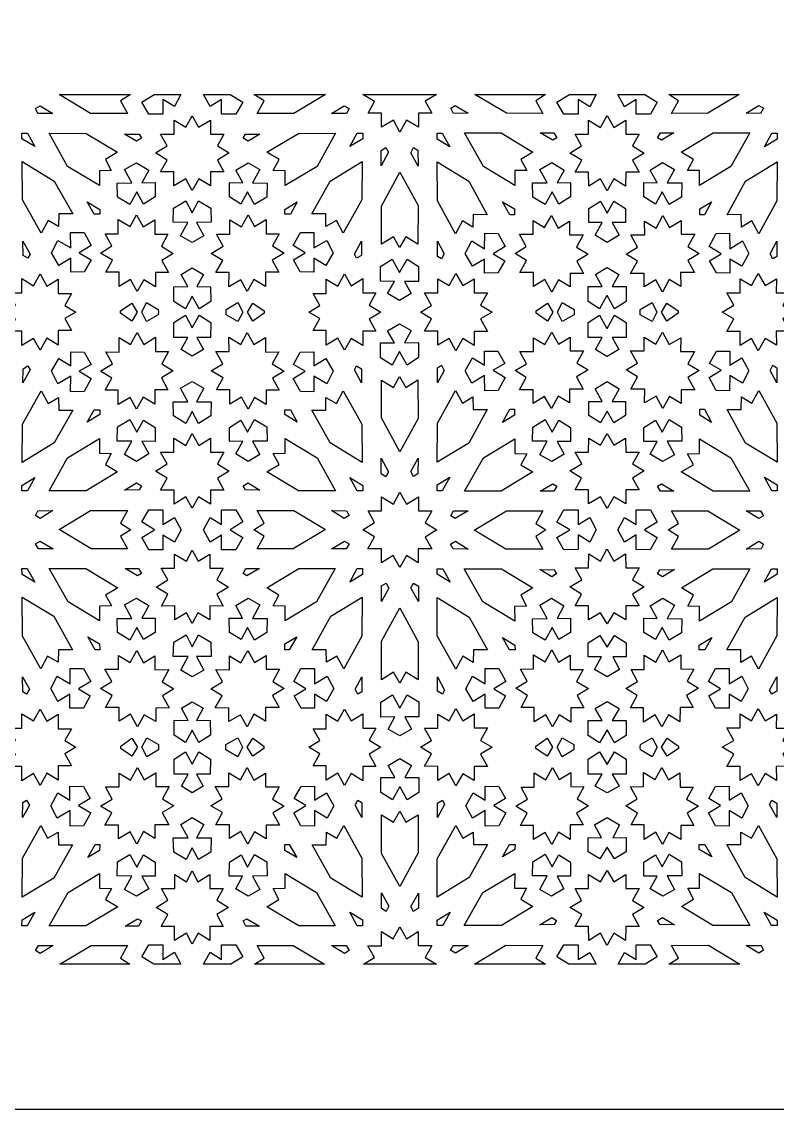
# Model space of a CAD drawing. Extents: x -340 to 340, y -245 to 245.
# Drawn here: x -166.6 to -62.4, y -245.1 to -95.1 of the extents above; entities that cross this region are included whole.
import ezdxf

# ---------------------------------------------------------------- set-up
doc = ezdxf.new("R2010")
doc.units = 0
doc.layers.add('LAYER_1', color=18, linetype='CONTINUOUS')

msp = doc.modelspace()

# ---------------------------------------------------------------- linework, layer by layer
at = {"layer": 'LAYER_1'}
msp.add_lwpolyline([(339.89, 144.89, 0.454904), (239.89, 244.89), (-340.11, 244.89), (-340.11, -245.11), (339.89, -245.11)], format="xyb", close=True, dxfattribs=at)
for points in [[(-152.96, -106.05), (-151.99, -107.8), (-157.07, -107.81), (-161.43, -105.18), (-151.57, -105.18)], [(-144.62, -105.18), (-145.51, -106.85), (-147.1, -105.87), (-147.1, -107.89), (-149.06, -107.9), (-150.03, -106.24), (-148.31, -105.18)], [(-136.09, -106.24), (-137.06, -107.9), (-139.02, -107.89), (-139.02, -105.87), (-140.61, -106.85), (-141.5, -105.18), (-137.81, -105.18)], [(-124.69, -105.18), (-129.05, -107.81), (-134.13, -107.8), (-133.16, -106.05), (-134.55, -105.18)], [(-109.39, -105.18), (-110.93, -106.12), (-110.03, -107.75), (-111.88, -107.75), (-111.87, -109.69), (-113.52, -108.7), (-114.42, -110.35), (-115.33, -108.7), (-116.97, -109.7), (-116.97, -107.77), (-118.82, -107.77), (-117.92, -106.14), (-119.52, -105.18)], [(-95.71, -106.03), (-94.74, -107.78), (-99.72, -107.77), (-104.08, -105.18), (-94.35, -105.18)], [(-88.26, -106.86), (-89.85, -105.88), (-89.85, -107.9), (-91.81, -107.9), (-92.78, -106.23), (-91.05, -105.18), (-87.35, -105.16)], [(-80.66, -105.18), (-78.94, -106.23), (-79.9, -107.9), (-81.87, -107.9), (-81.87, -105.88), (-83.45, -106.86), (-84.37, -105.16)], [(-67.63, -105.18), (-71.99, -107.77), (-76.98, -107.78), (-76.01, -106.03), (-77.36, -105.18)], [(-162.27, -107.79), (-164.33, -107.79), (-164.69, -107.13), (-164.01, -106.73)], [(-121.42, -107.13), (-121.79, -107.79), (-123.85, -107.79), (-122.11, -106.73)], [(-105.01, -107.77), (-107.02, -107.78), (-107.42, -107.07), (-106.8, -106.7)], [(-64.29, -107.07), (-64.69, -107.78), (-66.71, -107.77), (-64.92, -106.7)], [(-142.19, -109.7), (-140.55, -108.7), (-140.54, -110.63), (-138.7, -110.63), (-139.59, -112.26), (-137.97, -113.24), (-139.59, -114.23), (-138.69, -115.86), (-140.53, -115.86), (-140.53, -117.79), (-142.17, -116.8), (-143.06, -118.42), (-143.95, -116.8), (-145.59, -117.79), (-145.59, -115.86), (-147.43, -115.86), (-146.53, -114.23), (-148.14, -113.24), (-146.53, -112.26), (-147.42, -110.63), (-145.57, -110.63), (-145.57, -108.7), (-143.93, -109.7), (-143.06, -108.12)], [(-84.93, -109.71), (-83.29, -108.71), (-83.29, -110.65), (-81.45, -110.65), (-82.35, -112.28), (-80.74, -113.27), (-82.35, -114.25), (-81.46, -115.88), (-83.3, -115.87), (-83.31, -117.81), (-84.95, -116.81), (-85.86, -118.44), (-86.77, -116.81), (-88.4, -117.81), (-88.41, -115.87), (-90.25, -115.88), (-89.36, -114.25), (-90.98, -113.27), (-89.37, -112.28), (-90.27, -110.65), (-88.42, -110.65), (-88.43, -108.71), (-86.78, -109.71), (-85.86, -108.07)], [(-165.78, -110.53), (-164.77, -112.36), (-166.55, -111.28), (-166.56, -110.52)], [(-157.68, -110.55), (-153.36, -113.14), (-155.03, -114.16), (-154.22, -115.67), (-155.87, -115.71), (-155.85, -117.73), (-160.27, -115.09), (-162.8, -110.52)], [(-150.39, -110.66), (-150.08, -111.22), (-150.76, -111.62), (-152.38, -110.64)], [(-135.36, -111.62), (-136.04, -111.22), (-135.72, -110.66), (-133.74, -110.64)], [(-125.85, -115.09), (-130.27, -117.73), (-130.25, -115.71), (-131.9, -115.67), (-131.09, -114.16), (-132.76, -113.14), (-128.43, -110.55), (-123.31, -110.52)], [(-119.56, -111.28), (-121.35, -112.36), (-120.34, -110.53), (-119.56, -110.52)], [(-108.58, -110.52), (-107.55, -112.4), (-109.3, -111.34), (-109.31, -110.52)], [(-96.08, -113.13), (-97.76, -114.13), (-96.95, -115.65), (-98.6, -115.68), (-98.59, -117.71), (-102.91, -115.1), (-105.52, -110.48), (-100.49, -110.47)], [(-92.81, -111.16), (-93.35, -111.48), (-95.08, -110.46), (-93.21, -110.46)], [(-76.64, -110.46), (-78.37, -111.48), (-78.91, -111.16), (-78.51, -110.46)], [(-66.19, -110.48), (-68.8, -115.1), (-73.12, -117.71), (-73.11, -115.68), (-74.77, -115.65), (-73.96, -114.13), (-75.63, -113.13), (-71.23, -110.47)], [(-62.42, -111.34), (-64.17, -112.4), (-63.13, -110.52), (-62.41, -110.52)], [(-115.99, -113.14), (-117.03, -115.01), (-117.02, -112.89), (-116.35, -112.48)], [(-111.94, -112.87), (-111.93, -115.04), (-112.94, -113.21), (-112.56, -112.49)], [(-162.08, -117.12), (-159.54, -121.63), (-161.47, -121.64), (-161.48, -123.37), (-162.94, -122.55), (-163.88, -124.31), (-166.46, -119.72), (-166.51, -114.44)], [(-149.06, -115.6), (-150.02, -117.36), (-148.18, -117.33), (-148.19, -119.28), (-149.78, -120.28), (-150.7, -118.61), (-151.65, -120.36), (-153.36, -119.34), (-153.41, -117.4), (-151.38, -117.37), (-152.39, -115.52), (-150.77, -114.58)], [(-133.73, -115.52), (-134.74, -117.37), (-132.71, -117.4), (-132.76, -119.34), (-134.47, -120.36), (-135.42, -118.61), (-136.34, -120.28), (-137.93, -119.28), (-137.94, -117.33), (-136.1, -117.36), (-137.05, -115.6), (-135.35, -114.58)], [(-119.66, -119.72), (-122.24, -124.31), (-123.18, -122.55), (-124.64, -123.37), (-124.65, -121.64), (-126.58, -121.63), (-124.04, -117.12), (-119.61, -114.44)], [(-104.94, -117.12), (-102.42, -121.75), (-104.35, -121.73), (-104.38, -123.47), (-105.82, -122.62), (-106.78, -124.37), (-109.26, -119.84), (-109.3, -114.46)], [(-91.8, -115.6), (-92.76, -117.35), (-90.92, -117.33), (-90.93, -119.28), (-92.53, -120.28), (-93.44, -118.6), (-94.4, -120.35), (-96.1, -119.33), (-96.15, -117.38), (-94.12, -117.36), (-95.13, -115.51), (-93.5, -114.57)], [(-76.59, -115.51), (-77.6, -117.36), (-75.56, -117.38), (-75.61, -119.33), (-77.32, -120.35), (-78.27, -118.6), (-79.19, -120.28), (-80.78, -119.28), (-80.8, -117.33), (-78.96, -117.35), (-79.92, -115.6), (-78.22, -114.57)], [(-62.45, -119.84), (-64.93, -124.37), (-65.89, -122.62), (-67.34, -123.47), (-67.37, -121.73), (-69.3, -121.75), (-66.77, -117.12), (-62.42, -114.46)], [(-111.93, -120.5), (-111.95, -125.83), (-113.62, -124.8), (-114.47, -126.29), (-115.32, -124.79), (-116.99, -125.81), (-116.97, -120.58), (-114.43, -115.91)], [(-140.48, -120.86), (-140.43, -122.8), (-142.46, -122.82), (-141.46, -124.68), (-143.06, -125.6), (-144.66, -124.68), (-143.65, -122.82), (-145.69, -122.8), (-145.64, -120.86), (-143.94, -119.83), (-143.06, -121.48), (-142.18, -119.83)], [(-83.34, -120.9), (-83.32, -122.85), (-85.16, -122.83), (-84.2, -124.58), (-85.86, -125.61), (-87.51, -124.58), (-86.56, -122.83), (-88.39, -122.85), (-88.38, -120.9), (-86.78, -119.91), (-85.86, -121.53), (-84.93, -119.91)], [(-155.82, -121.04), (-155.82, -121.69), (-156.6, -121.69), (-157.54, -119.99)], [(-129.52, -121.69), (-130.3, -121.69), (-130.29, -121.04), (-128.58, -119.99)], [(-98.65, -120.96), (-98.64, -121.78), (-99.26, -121.77), (-100.27, -119.97)], [(-72.45, -121.77), (-73.07, -121.78), (-73.07, -120.96), (-71.45, -119.97)], [(-149.82, -123.44), (-148.23, -122.47), (-148.22, -124.46), (-146.41, -124.45), (-147.31, -126.1), (-145.67, -127.09), (-147.26, -128.06), (-146.33, -129.73), (-148.13, -129.74), (-148.12, -131.7), (-149.74, -130.73), (-150.64, -132.36), (-151.56, -130.69), (-153.16, -131.66), (-153.16, -129.67), (-154.97, -129.68), (-154.07, -128.03), (-155.72, -127.04), (-154.13, -126.07), (-155.06, -124.4), (-153.26, -124.39), (-153.26, -122.43), (-151.64, -123.4), (-150.75, -121.77)], [(-134.48, -123.4), (-132.85, -122.43), (-132.86, -124.39), (-131.06, -124.4), (-131.99, -126.07), (-130.4, -127.04), (-132.05, -128.03), (-131.14, -129.68), (-132.96, -129.67), (-132.96, -131.66), (-134.56, -130.69), (-135.48, -132.36), (-136.38, -130.73), (-138, -131.7), (-137.99, -129.74), (-139.79, -129.73), (-138.86, -128.06), (-140.45, -127.09), (-138.8, -126.1), (-139.71, -124.45), (-137.89, -124.46), (-137.89, -122.47), (-136.29, -123.44), (-135.37, -121.77)], [(-92.6, -123.6), (-91.03, -122.65), (-91.04, -124.55), (-89.14, -124.55), (-90.06, -126.23), (-88.47, -127.2), (-90.02, -128.14), (-89.1, -129.84), (-90.96, -129.84), (-90.97, -131.72), (-92.56, -130.75), (-93.49, -132.42), (-94.43, -130.69), (-96, -131.64), (-96, -129.74), (-97.89, -129.74), (-96.97, -128.06), (-98.56, -127.1), (-97.01, -126.15), (-97.94, -124.45), (-96.07, -124.46), (-96.06, -122.57), (-94.47, -123.54), (-93.54, -121.87)], [(-77.25, -123.54), (-75.65, -122.57), (-75.65, -124.46), (-73.78, -124.45), (-74.71, -126.15), (-73.15, -127.1), (-74.75, -128.06), (-73.82, -129.74), (-75.72, -129.74), (-75.71, -131.64), (-77.29, -130.69), (-78.23, -132.42), (-79.15, -130.75), (-80.75, -131.72), (-80.75, -129.84), (-82.62, -129.84), (-81.69, -128.14), (-83.25, -127.2), (-81.65, -126.23), (-82.58, -124.55), (-80.68, -124.55), (-80.69, -122.65), (-79.11, -123.6), (-78.17, -121.87)], [(-157.97, -124.22), (-156.98, -126), (-158.63, -127.02), (-157.02, -127.96), (-157.95, -129.65), (-159.81, -129.69), (-159.82, -127.76), (-161.47, -128.78), (-162.47, -127.01), (-161.6, -125.29), (-159.82, -126.33), (-159.83, -124.19)], [(-126.3, -126.33), (-124.52, -125.29), (-123.65, -127.01), (-124.65, -128.78), (-126.3, -127.76), (-126.31, -129.69), (-128.16, -129.65), (-129.09, -127.96), (-127.49, -127.02), (-129.14, -126), (-128.15, -124.22), (-126.29, -124.19)], [(-100.88, -124.36), (-99.9, -126.15), (-101.57, -127.15), (-99.98, -128.11), (-100.93, -129.79), (-102.78, -129.8), (-102.77, -127.87), (-104.43, -128.87), (-105.41, -127.09), (-104.52, -125.38), (-102.75, -126.44), (-102.73, -124.31)], [(-68.96, -126.44), (-67.2, -125.38), (-66.3, -127.09), (-67.28, -128.87), (-68.95, -127.87), (-68.93, -129.8), (-70.79, -129.79), (-71.74, -128.11), (-70.14, -127.15), (-71.81, -126.15), (-70.84, -124.36), (-68.98, -124.31)], [(-165.41, -127.2), (-165.72, -127.77), (-166.39, -127.36), (-166.41, -125.4)], [(-119.73, -127.36), (-120.4, -127.77), (-120.7, -127.2), (-119.71, -125.4)], [(-108.32, -127.13), (-108.7, -127.84), (-109.24, -127.51), (-109.25, -125.42)], [(-62.48, -127.51), (-63.01, -127.84), (-63.4, -127.13), (-62.47, -125.42)], [(-114.49, -129.72), (-113.45, -127.88), (-111.87, -128.9), (-111.88, -130.96), (-113.8, -130.95), (-112.88, -132.62), (-114.5, -133.57), (-116.12, -132.61), (-115.18, -130.95), (-117.1, -130.94), (-117.1, -128.88), (-115.51, -127.87)], [(-163.13, -131.6), (-161.53, -130.63), (-161.53, -132.62), (-159.72, -132.62), (-160.63, -134.27), (-159.12, -135.18), (-160.63, -136.09), (-159.72, -137.74), (-161.53, -137.74), (-161.53, -139.73), (-163.13, -138.76), (-164.04, -140.44), (-164.94, -138.81), (-166.56, -139.79), (-166.56, -137.83), (-168.36, -137.83), (-167.44, -136.15), (-169.03, -135.18), (-167.44, -134.21), (-168.36, -132.53), (-166.56, -132.53), (-166.56, -130.57), (-164.94, -131.55), (-164.04, -129.92)], [(-141.52, -130.01), (-142.45, -131.67), (-140.53, -131.68), (-140.52, -133.74), (-142.11, -134.75), (-143.06, -133), (-144.01, -134.75), (-145.59, -133.74), (-145.59, -131.68), (-143.67, -131.67), (-144.6, -130.01), (-143.06, -129.08)], [(-121.17, -131.55), (-119.56, -130.57), (-119.55, -132.53), (-117.76, -132.53), (-118.68, -134.21), (-117.08, -135.18), (-118.68, -136.15), (-117.76, -137.83), (-119.55, -137.83), (-119.56, -139.79), (-121.17, -138.81), (-122.07, -140.44), (-122.99, -138.76), (-124.59, -139.73), (-124.59, -137.74), (-126.4, -137.74), (-125.49, -136.09), (-127, -135.18), (-125.49, -134.27), (-126.4, -132.62), (-124.59, -132.62), (-124.59, -130.63), (-122.99, -131.6), (-122.07, -129.92)], [(-105.77, -131.53), (-104.21, -130.58), (-104.21, -132.51), (-102.36, -132.51), (-103.31, -134.23), (-101.73, -135.18), (-103.31, -136.12), (-102.36, -137.85), (-104.21, -137.84), (-104.21, -139.78), (-105.77, -138.83), (-106.71, -140.52), (-107.64, -138.82), (-109.2, -139.76), (-109.19, -137.82), (-111.03, -137.82), (-110.07, -136.1), (-111.58, -135.18), (-110.07, -134.26), (-111.03, -132.54), (-109.19, -132.53), (-109.2, -130.6), (-107.64, -131.53), (-106.71, -129.84)], [(-84.23, -130), (-85.16, -131.67), (-83.24, -131.67), (-83.23, -133.73), (-84.82, -134.75), (-85.83, -132.9), (-85.86, -132.95), (-85.89, -132.9), (-86.9, -134.75), (-88.48, -133.73), (-88.48, -131.67), (-86.55, -131.67), (-87.48, -130), (-85.88, -129.05), (-85.86, -129.06), (-85.83, -129.05)], [(-64.08, -131.53), (-62.52, -130.6), (-62.53, -132.53), (-60.69, -132.54), (-61.64, -134.26), (-60.14, -135.18), (-61.64, -136.1), (-60.69, -137.82), (-62.53, -137.82), (-62.52, -139.76), (-64.08, -138.82), (-65.01, -140.52), (-65.95, -138.83), (-67.5, -139.78), (-67.51, -137.84), (-69.35, -137.85), (-68.41, -136.12), (-69.98, -135.18), (-68.41, -134.23), (-69.35, -132.51), (-67.51, -132.51), (-67.5, -130.58), (-65.95, -131.53), (-65.01, -129.84)], [(-150.66, -135.18), (-151.41, -136.42), (-152.96, -135.34), (-152.96, -135.18), (-152.96, -135.02), (-151.41, -133.94)], [(-147.74, -134.81), (-147.73, -135.18), (-147.74, -135.55), (-149.36, -136.5), (-150.03, -135.18), (-149.36, -133.86)], [(-136.09, -135.18), (-136.76, -136.5), (-138.38, -135.55), (-138.39, -135.18), (-138.38, -134.81), (-136.76, -133.86)], [(-133.16, -135.02), (-133.16, -135.18), (-133.16, -135.34), (-134.7, -136.42), (-135.45, -135.18), (-134.7, -133.94)], [(-93.35, -135.18), (-94.1, -136.42), (-95.65, -135.34), (-95.64, -135.18), (-95.65, -135.02), (-94.1, -133.94)], [(-90.42, -134.81), (-90.41, -135.18), (-90.42, -135.55), (-92.04, -136.5), (-92.71, -135.18), (-92.04, -133.86)], [(-79, -135.18), (-79.67, -136.5), (-81.29, -135.55), (-81.31, -135.18), (-81.29, -134.81), (-79.67, -133.86)], [(-76.07, -135.02), (-76.08, -135.18), (-76.07, -135.34), (-77.62, -136.42), (-78.37, -135.18), (-77.62, -133.94)], [(-140.52, -136.62), (-140.53, -138.68), (-142.45, -138.69), (-141.52, -140.35), (-143.06, -141.28), (-144.6, -140.35), (-143.67, -138.69), (-145.59, -138.68), (-145.59, -136.62), (-144.01, -135.61), (-143.06, -137.36), (-142.11, -135.61)], [(-83.23, -136.63), (-83.24, -138.69), (-85.16, -138.69), (-84.23, -140.35), (-85.83, -141.31), (-85.86, -141.3), (-85.88, -141.31), (-87.48, -140.35), (-86.55, -138.69), (-88.48, -138.69), (-88.48, -136.63), (-86.9, -135.61), (-85.89, -137.45), (-85.86, -137.41), (-85.83, -137.45), (-84.82, -135.61)], [(-112.88, -137.74), (-113.8, -139.41), (-111.88, -139.4), (-111.87, -141.46), (-113.45, -142.48), (-114.49, -140.64), (-115.51, -142.49), (-117.1, -141.48), (-117.1, -139.42), (-115.18, -139.41), (-116.12, -137.75), (-114.5, -136.79)], [(-92.56, -139.61), (-90.97, -138.64), (-90.96, -140.52), (-89.1, -140.52), (-90.02, -142.22), (-88.47, -143.16), (-90.06, -144.13), (-89.14, -145.8), (-91.04, -145.81), (-91.03, -147.71), (-92.6, -146.76), (-93.54, -148.49), (-94.47, -146.82), (-96.06, -147.79), (-96.07, -145.9), (-97.94, -145.9), (-97.01, -144.2), (-98.56, -143.26), (-96.97, -142.3), (-97.89, -140.62), (-96, -140.62), (-96, -138.72), (-94.43, -139.67), (-93.49, -137.94)], [(-77.29, -139.67), (-75.71, -138.72), (-75.72, -140.62), (-73.82, -140.62), (-74.75, -142.3), (-73.15, -143.26), (-74.71, -144.2), (-73.78, -145.9), (-75.65, -145.9), (-75.65, -147.79), (-77.25, -146.82), (-78.17, -148.49), (-79.11, -146.76), (-80.69, -147.71), (-80.68, -145.81), (-82.58, -145.8), (-81.65, -144.13), (-83.25, -143.16), (-81.69, -142.22), (-82.62, -140.52), (-80.75, -140.52), (-80.75, -138.64), (-79.15, -139.61), (-78.23, -137.94)], [(-149.74, -139.63), (-148.12, -138.66), (-148.13, -140.62), (-146.33, -140.63), (-147.26, -142.3), (-145.67, -143.27), (-147.31, -144.26), (-146.41, -145.91), (-148.22, -145.9), (-148.23, -147.89), (-149.82, -146.92), (-150.75, -148.59), (-151.64, -146.96), (-153.26, -147.93), (-153.26, -145.97), (-155.06, -145.96), (-154.13, -144.29), (-155.72, -143.32), (-154.07, -142.33), (-154.97, -140.68), (-153.16, -140.69), (-153.16, -138.7), (-151.56, -139.67), (-150.64, -138)], [(-134.56, -139.67), (-132.96, -138.7), (-132.96, -140.69), (-131.14, -140.68), (-132.05, -142.33), (-130.4, -143.32), (-131.99, -144.29), (-131.06, -145.96), (-132.86, -145.97), (-132.85, -147.93), (-134.48, -146.96), (-135.37, -148.59), (-136.29, -146.92), (-137.89, -147.89), (-137.89, -145.9), (-139.71, -145.91), (-138.8, -144.26), (-140.45, -143.27), (-138.86, -142.3), (-139.79, -140.63), (-137.99, -140.62), (-138, -138.66), (-136.38, -139.63), (-135.48, -138)], [(-157.95, -140.71), (-157.02, -142.4), (-158.63, -143.34), (-156.98, -144.36), (-157.97, -146.14), (-159.83, -146.17), (-159.82, -144.03), (-161.6, -145.07), (-162.47, -143.35), (-161.47, -141.58), (-159.82, -142.6), (-159.81, -140.67)], [(-126.3, -142.6), (-124.65, -141.58), (-123.65, -143.35), (-124.52, -145.07), (-126.3, -144.03), (-126.29, -146.17), (-128.15, -146.14), (-129.14, -144.36), (-127.49, -143.34), (-129.09, -142.4), (-128.16, -140.71), (-126.31, -140.67)], [(-100.93, -140.57), (-99.98, -142.25), (-101.57, -143.21), (-99.9, -144.21), (-100.88, -146), (-102.73, -146.05), (-102.75, -143.92), (-104.52, -144.98), (-105.41, -143.27), (-104.43, -141.49), (-102.77, -142.49), (-102.78, -140.56)], [(-68.95, -142.49), (-67.28, -141.49), (-66.3, -143.27), (-67.2, -144.98), (-68.96, -143.92), (-68.98, -146.05), (-70.84, -146), (-71.81, -144.21), (-70.14, -143.21), (-71.74, -142.25), (-70.79, -140.57), (-68.93, -140.56)], [(-165.41, -143.16), (-166.41, -144.96), (-166.39, -143), (-165.72, -142.59)], [(-119.73, -143), (-119.71, -144.96), (-120.7, -143.16), (-120.4, -142.59)], [(-108.32, -143.23), (-109.25, -144.94), (-109.24, -142.85), (-108.7, -142.52)], [(-62.48, -142.85), (-62.47, -144.94), (-63.4, -143.23), (-63.01, -142.52)], [(-141.46, -145.68), (-142.46, -147.54), (-140.43, -147.55), (-140.48, -149.5), (-142.18, -150.53), (-143.06, -148.88), (-143.94, -150.53), (-145.64, -149.5), (-145.69, -147.55), (-143.65, -147.54), (-144.66, -145.68), (-143.06, -144.76)], [(-113.62, -145.56), (-111.95, -144.53), (-111.93, -149.86), (-114.43, -154.45), (-116.97, -149.78), (-116.99, -144.55), (-115.32, -145.56), (-114.47, -144.07)], [(-84.2, -145.78), (-85.16, -147.53), (-83.32, -147.51), (-83.34, -149.46), (-84.93, -150.45), (-85.86, -148.83), (-86.78, -150.45), (-88.38, -149.46), (-88.39, -147.51), (-86.56, -147.53), (-87.51, -145.78), (-85.86, -144.75)], [(-162.94, -147.81), (-161.48, -146.98), (-161.47, -148.72), (-159.54, -148.73), (-162.08, -153.23), (-166.51, -155.92), (-166.46, -150.64), (-163.88, -146.05)], [(-119.66, -150.64), (-119.61, -155.92), (-124.04, -153.23), (-126.58, -148.73), (-124.65, -148.72), (-124.64, -146.98), (-123.18, -147.81), (-122.24, -146.05)], [(-105.82, -147.74), (-104.38, -146.89), (-104.35, -148.63), (-102.42, -148.61), (-104.94, -153.24), (-109.3, -155.9), (-109.26, -150.52), (-106.78, -145.99)], [(-62.45, -150.52), (-62.42, -155.9), (-66.77, -153.24), (-69.3, -148.61), (-67.37, -148.63), (-67.34, -146.89), (-65.89, -147.74), (-64.93, -145.99)], [(-155.82, -149.32), (-157.54, -150.37), (-156.6, -148.67), (-155.82, -148.67)], [(-129.52, -148.67), (-128.58, -150.37), (-130.29, -149.32), (-130.3, -148.67)], [(-98.65, -149.4), (-100.27, -150.39), (-99.26, -148.59), (-98.64, -148.58)], [(-72.45, -148.59), (-71.45, -150.39), (-73.07, -149.4), (-73.07, -148.58)], [(-150.7, -151.75), (-149.78, -150.08), (-148.19, -151.08), (-148.18, -153.02), (-150.02, -153), (-149.06, -154.75), (-150.77, -155.78), (-152.39, -154.84), (-151.38, -152.99), (-153.41, -152.96), (-153.36, -151.02), (-151.65, -150)], [(-132.76, -151.02), (-132.71, -152.96), (-134.74, -152.99), (-133.73, -154.84), (-135.35, -155.78), (-137.05, -154.75), (-136.1, -153), (-137.94, -153.02), (-137.93, -151.08), (-136.34, -150.08), (-135.42, -151.75), (-134.47, -150)], [(-93.44, -151.76), (-92.53, -150.08), (-90.93, -151.08), (-90.92, -153.02), (-92.76, -153.01), (-91.8, -154.76), (-93.5, -155.79), (-95.13, -154.85), (-94.12, -153), (-96.15, -152.98), (-96.1, -151.03), (-94.4, -150.01)], [(-75.61, -151.03), (-75.56, -152.98), (-77.6, -153), (-76.59, -154.85), (-78.22, -155.79), (-79.92, -154.76), (-78.96, -153.01), (-80.8, -153.02), (-80.78, -151.08), (-79.19, -150.08), (-78.27, -151.76), (-77.32, -150.01)], [(-155.87, -154.65), (-154.22, -154.69), (-155.03, -156.2), (-153.36, -157.21), (-157.68, -159.81), (-162.8, -159.84), (-160.27, -155.27), (-155.85, -152.63)], [(-142.17, -153.56), (-140.53, -152.57), (-140.53, -154.5), (-138.69, -154.5), (-139.59, -156.13), (-137.97, -157.12), (-139.59, -158.1), (-138.7, -159.73), (-140.54, -159.72), (-140.55, -161.66), (-142.19, -160.66), (-143.06, -162.24), (-143.93, -160.66), (-145.57, -161.66), (-145.57, -159.72), (-147.42, -159.73), (-146.53, -158.1), (-148.14, -157.12), (-146.53, -156.13), (-147.43, -154.5), (-145.59, -154.5), (-145.59, -152.57), (-143.95, -153.56), (-143.06, -151.94)], [(-125.85, -155.27), (-123.31, -159.84), (-128.43, -159.81), (-132.76, -157.21), (-131.09, -156.2), (-131.9, -154.69), (-130.25, -154.65), (-130.27, -152.63)], [(-98.6, -154.68), (-96.95, -154.71), (-97.76, -156.23), (-96.08, -157.23), (-100.49, -159.89), (-105.52, -159.88), (-102.91, -155.26), (-98.59, -152.65)], [(-84.95, -153.55), (-83.31, -152.55), (-83.3, -154.49), (-81.46, -154.48), (-82.35, -156.11), (-80.74, -157.09), (-82.35, -158.08), (-81.45, -159.71), (-83.29, -159.71), (-83.29, -161.64), (-84.93, -160.65), (-85.86, -162.29), (-86.78, -160.65), (-88.43, -161.64), (-88.42, -159.71), (-90.27, -159.71), (-89.37, -158.08), (-90.98, -157.09), (-89.36, -156.11), (-90.25, -154.48), (-88.41, -154.49), (-88.4, -152.55), (-86.77, -153.55), (-85.86, -151.92)], [(-68.8, -155.26), (-66.19, -159.88), (-71.23, -159.89), (-75.63, -157.23), (-73.96, -156.23), (-74.77, -154.71), (-73.11, -154.68), (-73.12, -152.65)], [(-115.99, -157.22), (-116.35, -157.88), (-117.02, -157.47), (-117.03, -155.35)], [(-111.94, -157.48), (-112.56, -157.87), (-112.94, -157.15), (-111.93, -155.32)], [(-165.78, -159.83), (-166.56, -159.84), (-166.55, -159.08), (-164.77, -158)], [(-150.08, -159.14), (-150.39, -159.7), (-152.38, -159.72), (-150.76, -158.74)], [(-133.74, -159.72), (-135.72, -159.7), (-136.04, -159.14), (-135.36, -158.74)], [(-119.56, -159.08), (-119.56, -159.84), (-120.34, -159.83), (-121.35, -158)], [(-108.58, -159.84), (-109.31, -159.84), (-109.3, -159.02), (-107.55, -157.96)], [(-92.81, -159.2), (-93.21, -159.9), (-95.08, -159.9), (-93.35, -158.88)], [(-76.64, -159.9), (-78.51, -159.9), (-78.91, -159.2), (-78.37, -158.88)], [(-62.42, -159.02), (-62.41, -159.84), (-63.13, -159.84), (-64.17, -157.96)], [(-113.52, -161.66), (-111.87, -160.67), (-111.88, -162.61), (-110.03, -162.61), (-110.93, -164.24), (-109.32, -165.22), (-110.94, -166.2), (-110.05, -167.84), (-111.89, -167.83), (-111.9, -169.76), (-113.53, -168.76), (-114.44, -170.41), (-115.35, -168.76), (-116.99, -169.75), (-116.99, -167.82), (-118.83, -167.81), (-117.93, -166.18), (-119.54, -165.2), (-117.92, -164.22), (-118.82, -162.58), (-116.97, -162.59), (-116.97, -160.66), (-115.33, -161.66), (-114.42, -160.01)], [(-164.01, -163.63), (-164.69, -163.23), (-164.33, -162.57), (-162.27, -162.56)], [(-151.99, -162.56), (-152.96, -164.3), (-151.54, -165.2), (-152.96, -166.09), (-151.99, -167.84), (-156.98, -167.83), (-161.43, -165.18), (-157.07, -162.55)], [(-147.1, -162.47), (-147.1, -164.48), (-145.51, -163.51), (-144.6, -165.21), (-145.52, -166.91), (-147.1, -165.93), (-147.1, -167.95), (-149.07, -167.95), (-150.03, -166.28), (-148.27, -165.2), (-150.03, -164.12), (-149.06, -162.46)], [(-136.09, -164.12), (-137.84, -165.2), (-136.09, -166.28), (-137.05, -167.95), (-139.01, -167.95), (-139.02, -165.93), (-140.6, -166.91), (-141.52, -165.21), (-140.61, -163.51), (-139.02, -164.48), (-139.02, -162.47), (-137.06, -162.46)], [(-124.69, -165.18), (-129.14, -167.83), (-134.12, -167.84), (-133.15, -166.09), (-134.57, -165.2), (-133.16, -164.3), (-134.13, -162.56), (-129.05, -162.55)], [(-121.79, -162.57), (-121.42, -163.23), (-122.11, -163.63), (-123.85, -162.56)], [(-105.01, -162.59), (-106.8, -163.66), (-107.42, -163.28), (-107.02, -162.58)], [(-95.71, -164.33), (-94.29, -165.22), (-95.71, -166.12), (-94.73, -167.86), (-99.81, -167.87), (-104.18, -165.24), (-99.72, -162.59), (-94.74, -162.58)], [(-89.85, -162.46), (-89.85, -164.48), (-88.26, -163.5), (-87.35, -165.2), (-88.26, -166.9), (-89.84, -165.92), (-89.84, -167.94), (-91.81, -167.95), (-92.77, -166.28), (-91.02, -165.2), (-92.78, -164.13), (-91.81, -162.46)], [(-78.94, -164.13), (-80.7, -165.2), (-78.94, -166.28), (-79.91, -167.95), (-81.87, -167.94), (-81.87, -165.92), (-83.46, -166.9), (-84.37, -165.2), (-83.45, -163.5), (-81.87, -164.48), (-81.87, -162.46), (-79.9, -162.46)], [(-71.99, -162.59), (-67.54, -165.24), (-71.9, -167.87), (-76.98, -167.86), (-76.01, -166.12), (-77.43, -165.22), (-76.01, -164.33), (-76.98, -162.58)], [(-64.29, -163.28), (-64.92, -163.66), (-66.71, -162.59), (-64.69, -162.58)], [(-162.26, -167.83), (-164.28, -167.84), (-164.68, -167.14), (-164.05, -166.76)], [(-121.44, -167.14), (-121.84, -167.84), (-123.86, -167.83), (-122.06, -166.76)], [(-105.01, -167.86), (-107.08, -167.85), (-107.44, -167.2), (-106.76, -166.79)], [(-84.95, -169.54), (-83.31, -168.54), (-83.3, -170.47), (-81.46, -170.46), (-82.35, -172.1), (-80.74, -173.08), (-82.35, -174.06), (-81.45, -175.69), (-83.29, -175.7), (-83.29, -177.63), (-84.93, -176.64), (-85.86, -178.19), (-86.78, -176.64), (-88.43, -177.63), (-88.42, -175.7), (-90.27, -175.69), (-89.37, -174.06), (-90.98, -173.08), (-89.36, -172.1), (-90.25, -170.46), (-88.41, -170.47), (-88.4, -168.54), (-86.77, -169.54), (-85.89, -167.88), (-85.86, -167.96), (-85.83, -167.88)], [(-64.28, -167.2), (-64.64, -167.85), (-66.7, -167.86), (-64.96, -166.79)], [(-142.26, -169.54), (-140.62, -168.55), (-140.62, -170.49), (-138.78, -170.49), (-139.68, -172.12), (-138.07, -173.11), (-139.69, -174.08), (-138.79, -175.72), (-140.64, -175.71), (-140.64, -177.64), (-142.28, -176.64), (-143.06, -178.14), (-143.84, -176.64), (-145.48, -177.64), (-145.48, -175.71), (-147.32, -175.72), (-146.43, -174.08), (-148.05, -173.11), (-146.44, -172.12), (-147.34, -170.49), (-145.49, -170.49), (-145.5, -168.55), (-143.85, -169.54), (-143.06, -168.01)], [(-165.81, -170.56), (-164.77, -172.42), (-166.52, -171.38), (-166.54, -170.56)], [(-153.34, -173.19), (-155.01, -174.2), (-154.2, -175.71), (-155.86, -175.74), (-155.85, -177.77), (-160.17, -175.16), (-162.78, -170.54), (-157.74, -170.53)], [(-150.06, -171.22), (-150.6, -171.54), (-152.33, -170.52), (-150.46, -170.52)], [(-133.78, -170.52), (-135.52, -171.54), (-136.05, -171.22), (-135.66, -170.52)], [(-123.34, -170.54), (-125.95, -175.16), (-130.27, -177.77), (-130.26, -175.74), (-131.91, -175.71), (-131.11, -174.2), (-132.78, -173.19), (-128.37, -170.53)], [(-119.59, -171.38), (-121.35, -172.42), (-120.3, -170.56), (-119.58, -170.56)], [(-108.52, -170.59), (-107.51, -172.42), (-109.3, -171.34), (-109.31, -170.58)], [(-100.43, -170.61), (-96.1, -173.21), (-97.77, -174.22), (-96.96, -175.73), (-98.62, -175.77), (-98.6, -177.79), (-103.01, -175.15), (-105.55, -170.59)], [(-93.14, -170.72), (-92.82, -171.28), (-93.5, -171.68), (-95.13, -170.7)], [(-78.21, -171.68), (-78.89, -171.28), (-78.58, -170.72), (-76.59, -170.7)], [(-68.7, -175.15), (-73.12, -177.79), (-73.1, -175.77), (-74.75, -175.73), (-73.94, -174.22), (-75.61, -173.21), (-71.29, -170.61), (-66.17, -170.59)], [(-62.42, -171.34), (-64.2, -172.42), (-63.19, -170.59), (-62.41, -170.58)], [(-115.94, -173.27), (-116.95, -175.1), (-116.95, -172.93), (-116.32, -172.55)], [(-111.87, -172.97), (-111.88, -175.09), (-112.91, -173.21), (-112.55, -172.55)], [(-162.14, -177.13), (-159.59, -181.75), (-161.52, -181.74), (-161.55, -183.48), (-163, -182.64), (-163.95, -184.4), (-166.45, -179.87), (-166.51, -174.5)], [(-149.05, -175.66), (-150.01, -177.41), (-148.17, -177.4), (-148.19, -179.35), (-149.79, -180.34), (-150.7, -178.66), (-151.66, -180.41), (-153.36, -179.39), (-153.41, -177.44), (-151.37, -177.42), (-152.38, -175.57), (-150.75, -174.63)], [(-133.74, -175.57), (-134.75, -177.42), (-132.71, -177.44), (-132.76, -179.39), (-134.46, -180.41), (-135.42, -178.66), (-136.33, -180.34), (-137.93, -179.35), (-137.95, -177.4), (-136.11, -177.41), (-137.07, -175.66), (-135.36, -174.63)], [(-119.67, -179.87), (-122.17, -184.4), (-123.12, -182.64), (-124.57, -183.48), (-124.59, -181.74), (-126.52, -181.75), (-123.97, -177.13), (-119.61, -174.5)], [(-104.88, -177.24), (-102.36, -181.75), (-104.29, -181.75), (-104.31, -183.49), (-105.76, -182.65), (-106.71, -184.42), (-109.27, -179.81), (-109.3, -174.53)], [(-91.81, -175.67), (-92.76, -177.42), (-90.92, -177.4), (-90.93, -179.35), (-92.53, -180.35), (-93.44, -178.67), (-94.4, -180.42), (-96.1, -179.41), (-96.16, -177.46), (-94.12, -177.43), (-95.14, -175.58), (-93.51, -174.64)], [(-76.58, -175.58), (-77.59, -177.43), (-75.56, -177.46), (-75.61, -179.41), (-77.32, -180.42), (-78.27, -178.67), (-79.19, -180.35), (-80.78, -179.35), (-80.79, -177.4), (-78.95, -177.42), (-79.91, -175.67), (-78.2, -174.64)], [(-62.44, -179.81), (-65, -184.42), (-65.95, -182.65), (-67.4, -183.49), (-67.42, -181.75), (-69.35, -181.75), (-66.84, -177.24), (-62.42, -174.53)], [(-111.93, -180.65), (-111.93, -185.88), (-113.59, -184.86), (-114.44, -186.35), (-115.3, -184.86), (-116.96, -185.89), (-116.97, -180.55), (-114.46, -175.97)], [(-140.5, -180.72), (-140.44, -182.67), (-142.48, -182.69), (-141.46, -184.54), (-143.06, -185.47), (-144.65, -184.54), (-143.64, -182.69), (-145.67, -182.67), (-145.62, -180.72), (-143.91, -179.7), (-143.06, -181.34), (-142.2, -179.7)], [(-83.25, -180.78), (-83.24, -182.73), (-85.08, -182.71), (-84.13, -184.46), (-85.86, -185.48), (-87.59, -184.46), (-86.64, -182.71), (-88.47, -182.73), (-88.46, -180.78), (-86.87, -179.78), (-85.86, -181.39), (-84.85, -179.78)], [(-155.83, -180.94), (-155.82, -181.76), (-156.44, -181.76), (-157.46, -179.96)], [(-129.68, -181.76), (-130.3, -181.76), (-130.29, -180.94), (-128.66, -179.96)], [(-98.57, -181.1), (-98.56, -181.76), (-99.34, -181.75), (-100.28, -180.05)], [(-72.37, -181.75), (-73.15, -181.76), (-73.15, -181.1), (-71.43, -180.05)], [(-149.77, -183.55), (-148.2, -182.59), (-148.2, -184.5), (-146.31, -184.49), (-147.22, -186.17), (-145.62, -187.13), (-147.17, -188.08), (-146.24, -189.77), (-148.1, -189.78), (-148.1, -191.66), (-149.7, -190.7), (-150.62, -192.38), (-151.57, -190.65), (-153.14, -191.61), (-153.14, -189.71), (-155.03, -189.72), (-154.12, -188.04), (-155.72, -187.08), (-154.17, -186.13), (-155.1, -184.43), (-153.24, -184.43), (-153.24, -182.54), (-151.64, -183.51), (-150.72, -181.83)], [(-134.48, -183.51), (-132.88, -182.54), (-132.88, -184.43), (-131.02, -184.43), (-131.95, -186.13), (-130.4, -187.08), (-132, -188.04), (-131.08, -189.72), (-132.98, -189.71), (-132.98, -191.61), (-134.55, -190.65), (-135.5, -192.38), (-136.42, -190.7), (-138.02, -191.66), (-138.01, -189.78), (-139.88, -189.77), (-138.94, -188.08), (-140.5, -187.13), (-138.9, -186.17), (-139.81, -184.49), (-137.92, -184.5), (-137.91, -182.59), (-136.35, -183.55), (-135.4, -181.83)], [(-92.57, -183.45), (-90.97, -182.48), (-90.97, -184.47), (-89.16, -184.46), (-90.06, -186.11), (-88.41, -187.1), (-90, -188.07), (-89.07, -189.74), (-90.87, -189.75), (-90.87, -191.71), (-92.49, -190.74), (-93.38, -192.38), (-94.31, -190.7), (-95.9, -191.68), (-95.91, -189.69), (-97.72, -189.69), (-96.82, -188.04), (-98.46, -187.06), (-96.87, -186.08), (-97.8, -184.41), (-96, -184.4), (-96.01, -182.44), (-94.39, -183.42), (-93.49, -181.78)], [(-77.33, -183.42), (-75.71, -182.44), (-75.71, -184.4), (-73.92, -184.41), (-74.84, -186.08), (-73.25, -187.06), (-74.9, -188.04), (-74, -189.69), (-75.81, -189.69), (-75.82, -191.68), (-77.41, -190.7), (-78.33, -192.38), (-79.23, -190.74), (-80.85, -191.71), (-80.84, -189.75), (-82.64, -189.74), (-81.71, -188.07), (-83.3, -187.1), (-81.66, -186.11), (-82.56, -184.46), (-80.75, -184.47), (-80.74, -182.48), (-79.15, -183.45), (-78.22, -181.78)], [(-158.04, -184.35), (-157.06, -186.14), (-158.73, -187.15), (-157.13, -188.1), (-158.07, -189.78), (-159.92, -189.8), (-159.92, -187.87), (-161.58, -188.89), (-162.57, -187.1), (-161.68, -185.39), (-159.91, -186.45), (-159.9, -184.31)], [(-126.21, -186.45), (-124.44, -185.39), (-123.55, -187.1), (-124.54, -188.89), (-126.2, -187.87), (-126.19, -189.8), (-128.05, -189.78), (-128.99, -188.1), (-127.39, -187.15), (-129.06, -186.14), (-128.07, -184.35), (-126.22, -184.31)], [(-100.8, -184.35), (-99.82, -186.14), (-101.48, -187.15), (-99.88, -188.1), (-100.81, -189.78), (-102.67, -189.81), (-102.67, -187.88), (-104.33, -188.9), (-105.32, -187.12), (-104.44, -185.4), (-102.66, -186.45), (-102.66, -184.32)], [(-69.05, -186.45), (-67.28, -185.4), (-66.4, -187.12), (-67.39, -188.9), (-69.05, -187.88), (-69.05, -189.81), (-70.9, -189.78), (-71.84, -188.1), (-70.24, -187.15), (-71.9, -186.14), (-70.91, -184.35), (-69.05, -184.32)], [(-165.52, -187.18), (-165.9, -187.89), (-166.44, -187.56), (-166.45, -185.47)], [(-119.68, -187.56), (-120.22, -187.89), (-120.6, -187.18), (-119.66, -185.47)], [(-108.26, -187.3), (-108.57, -187.86), (-109.24, -187.45), (-109.25, -185.49)], [(-62.48, -187.45), (-63.15, -187.86), (-63.45, -187.3), (-62.47, -185.49)], [(-141.57, -189.81), (-142.49, -191.48), (-140.57, -191.47), (-140.56, -193.53), (-142.14, -194.55), (-143.06, -192.83), (-143.98, -194.55), (-145.56, -193.53), (-145.54, -191.47), (-143.62, -191.48), (-144.55, -189.81), (-143.06, -188.91)], [(-111.82, -188.95), (-111.83, -191.01), (-113.75, -191.01), (-112.82, -192.68), (-114.43, -193.63), (-116.05, -192.68), (-115.12, -191.01), (-117.05, -191.02), (-117.05, -188.96), (-115.47, -187.94), (-114.44, -189.78), (-113.41, -187.94)], [(-84.22, -189.83), (-85.15, -191.49), (-83.23, -191.49), (-83.23, -193.56), (-84.82, -194.56), (-85.86, -192.78), (-86.89, -194.56), (-88.48, -193.56), (-88.49, -191.49), (-86.56, -191.49), (-87.5, -189.83), (-85.86, -188.89)], [(-163.13, -191.6), (-161.53, -190.64), (-161.53, -192.63), (-159.72, -192.63), (-160.63, -194.27), (-159.12, -195.19), (-160.63, -196.1), (-159.72, -197.75), (-161.53, -197.75), (-161.53, -199.74), (-163.13, -198.77), (-164.04, -200.45), (-164.94, -198.82), (-166.56, -199.8), (-166.56, -197.84), (-168.36, -197.83), (-167.44, -196.16), (-169.03, -195.19), (-167.44, -194.21), (-168.36, -192.54), (-166.56, -192.54), (-166.56, -190.58), (-164.94, -191.56), (-164.04, -189.93)], [(-121.17, -191.56), (-119.56, -190.58), (-119.55, -192.54), (-117.76, -192.54), (-118.68, -194.21), (-117.08, -195.19), (-118.68, -196.16), (-117.76, -197.83), (-119.55, -197.84), (-119.56, -199.8), (-121.17, -198.82), (-122.07, -200.45), (-122.99, -198.77), (-124.59, -199.74), (-124.59, -197.75), (-126.4, -197.75), (-125.49, -196.1), (-127, -195.19), (-125.49, -194.27), (-126.4, -192.63), (-124.59, -192.63), (-124.59, -190.64), (-122.99, -191.6), (-122.07, -189.93)], [(-105.77, -191.53), (-104.21, -190.59), (-104.21, -192.52), (-102.36, -192.52), (-103.31, -194.24), (-101.73, -195.19), (-103.31, -196.13), (-102.36, -197.86), (-104.21, -197.85), (-104.21, -199.79), (-105.77, -198.84), (-106.71, -200.53), (-107.64, -198.83), (-109.2, -199.77), (-109.19, -197.83), (-111.03, -197.82), (-110.07, -196.1), (-111.58, -195.19), (-110.07, -194.27), (-111.03, -192.55), (-109.19, -192.54), (-109.2, -190.61), (-107.64, -191.54), (-106.71, -189.84)], [(-64.08, -191.54), (-62.52, -190.61), (-62.53, -192.54), (-60.69, -192.55), (-61.64, -194.27), (-60.14, -195.19), (-61.64, -196.1), (-60.69, -197.82), (-62.53, -197.83), (-62.52, -199.77), (-64.08, -198.83), (-65.01, -200.53), (-65.95, -198.84), (-67.5, -199.79), (-67.51, -197.85), (-69.35, -197.86), (-68.41, -196.13), (-69.98, -195.19), (-68.41, -194.24), (-69.35, -192.52), (-67.51, -192.52), (-67.5, -190.59), (-65.95, -191.53), (-65.01, -189.84)], [(-150.63, -195.19), (-151.38, -196.42), (-152.93, -195.35), (-152.93, -195.19), (-152.93, -195.03), (-151.38, -193.95)], [(-147.71, -194.82), (-147.7, -195.19), (-147.71, -195.55), (-149.33, -196.5), (-150, -195.19), (-149.33, -193.87)], [(-136.12, -195.19), (-136.79, -196.5), (-138.41, -195.55), (-138.42, -195.19), (-138.41, -194.82), (-136.79, -193.87)], [(-133.19, -195.03), (-133.19, -195.19), (-133.19, -195.35), (-134.73, -196.42), (-135.48, -195.19), (-134.73, -193.95)], [(-93.38, -195.19), (-94.13, -196.42), (-95.68, -195.35), (-95.67, -195.19), (-95.68, -195.03), (-94.13, -193.95)], [(-90.45, -194.82), (-90.44, -195.19), (-90.45, -195.55), (-92.07, -196.5), (-92.75, -195.19), (-92.07, -193.87)], [(-78.97, -195.19), (-79.64, -196.5), (-81.26, -195.55), (-81.28, -195.19), (-81.26, -194.82), (-79.64, -193.87)], [(-76.04, -195.03), (-76.04, -195.19), (-76.04, -195.35), (-77.59, -196.42), (-78.34, -195.19), (-77.59, -193.95)], [(-140.56, -196.84), (-140.57, -198.9), (-142.49, -198.89), (-141.57, -200.56), (-143.06, -201.46), (-144.55, -200.56), (-143.62, -198.89), (-145.54, -198.9), (-145.56, -196.84), (-143.98, -195.82), (-143.06, -197.54), (-142.14, -195.82)], [(-83.23, -196.82), (-83.23, -198.88), (-85.15, -198.89), (-84.22, -200.55), (-85.86, -201.48), (-87.5, -200.55), (-86.56, -198.89), (-88.49, -198.88), (-88.48, -196.82), (-86.89, -195.81), (-85.86, -197.59), (-84.82, -195.81)], [(-112.82, -197.7), (-113.75, -199.36), (-111.83, -199.36), (-111.82, -201.43), (-113.41, -202.44), (-114.44, -200.59), (-115.47, -202.43), (-117.05, -201.42), (-117.05, -199.36), (-115.12, -199.36), (-116.05, -197.69), (-114.43, -196.74)], [(-149.7, -199.67), (-148.1, -198.71), (-148.1, -200.59), (-146.24, -200.6), (-147.17, -202.3), (-145.62, -203.25), (-147.22, -204.21), (-146.31, -205.88), (-148.2, -205.88), (-148.2, -207.78), (-149.77, -206.82), (-150.72, -208.54), (-151.64, -206.87), (-153.24, -207.83), (-153.24, -205.95), (-155.1, -205.94), (-154.17, -204.24), (-155.72, -203.3), (-154.12, -202.34), (-155.03, -200.66), (-153.14, -200.66), (-153.14, -198.76), (-151.57, -199.72), (-150.62, -198)], [(-134.55, -199.72), (-132.98, -198.76), (-132.98, -200.66), (-131.08, -200.66), (-132, -202.34), (-130.4, -203.3), (-131.95, -204.24), (-131.02, -205.94), (-132.88, -205.95), (-132.88, -207.83), (-134.48, -206.87), (-135.4, -208.54), (-136.35, -206.82), (-137.91, -207.78), (-137.92, -205.88), (-139.81, -205.88), (-138.9, -204.21), (-140.5, -203.25), (-138.94, -202.3), (-139.88, -200.6), (-138.01, -200.59), (-138.02, -198.71), (-136.42, -199.67), (-135.5, -198)], [(-92.49, -199.63), (-90.87, -198.66), (-90.87, -200.62), (-89.07, -200.63), (-90, -202.3), (-88.41, -203.27), (-90.06, -204.26), (-89.16, -205.91), (-90.97, -205.9), (-90.97, -207.89), (-92.57, -206.92), (-93.49, -208.59), (-94.39, -206.96), (-96.01, -207.93), (-96, -205.97), (-97.8, -205.96), (-96.87, -204.29), (-98.46, -203.32), (-96.82, -202.33), (-97.72, -200.68), (-95.91, -200.69), (-95.9, -198.7), (-94.31, -199.67), (-93.38, -198)], [(-77.41, -199.67), (-75.82, -198.7), (-75.81, -200.69), (-74, -200.68), (-74.9, -202.33), (-73.25, -203.32), (-74.84, -204.29), (-73.92, -205.96), (-75.71, -205.97), (-75.71, -207.93), (-77.33, -206.96), (-78.22, -208.59), (-79.15, -206.92), (-80.74, -207.89), (-80.75, -205.9), (-82.56, -205.91), (-81.66, -204.26), (-83.3, -203.27), (-81.71, -202.3), (-82.64, -200.63), (-80.84, -200.62), (-80.85, -198.66), (-79.23, -199.63), (-78.33, -198)], [(-158.07, -200.59), (-157.13, -202.27), (-158.73, -203.22), (-157.06, -204.24), (-158.04, -206.02), (-159.9, -206.06), (-159.91, -203.93), (-161.68, -204.98), (-162.57, -203.27), (-161.58, -201.49), (-159.92, -202.5), (-159.92, -200.57)], [(-126.2, -202.5), (-124.54, -201.49), (-123.55, -203.27), (-124.44, -204.98), (-126.21, -203.93), (-126.22, -206.06), (-128.07, -206.02), (-129.06, -204.24), (-127.39, -203.22), (-128.99, -202.27), (-128.05, -200.59), (-126.19, -200.57)], [(-100.81, -200.59), (-99.88, -202.28), (-101.48, -203.22), (-99.82, -204.24), (-100.8, -206.02), (-102.66, -206.06), (-102.66, -203.92), (-104.44, -204.97), (-105.32, -203.25), (-104.33, -201.48), (-102.67, -202.49), (-102.67, -200.56)], [(-69.05, -202.49), (-67.39, -201.48), (-66.4, -203.25), (-67.28, -204.97), (-69.05, -203.92), (-69.05, -206.06), (-70.91, -206.02), (-71.9, -204.24), (-70.24, -203.22), (-71.84, -202.28), (-70.9, -200.59), (-69.05, -200.56)], [(-165.52, -203.2), (-166.45, -204.9), (-166.44, -202.82), (-165.9, -202.49)], [(-119.68, -202.82), (-119.66, -204.9), (-120.6, -203.2), (-120.22, -202.49)], [(-108.26, -203.08), (-109.25, -204.89), (-109.24, -202.92), (-108.57, -202.51)], [(-62.48, -202.92), (-62.47, -204.89), (-63.45, -203.08), (-63.15, -202.51)], [(-141.46, -205.83), (-142.48, -207.68), (-140.44, -207.7), (-140.5, -209.65), (-142.2, -210.67), (-143.06, -209.04), (-143.91, -210.67), (-145.62, -209.65), (-145.67, -207.7), (-143.64, -207.68), (-144.65, -205.83), (-143.06, -204.9)], [(-113.59, -205.51), (-111.93, -204.5), (-111.93, -209.73), (-114.46, -214.4), (-116.97, -209.82), (-116.96, -204.49), (-115.3, -205.51), (-114.44, -204.02)], [(-84.13, -205.91), (-85.08, -207.67), (-83.24, -207.64), (-83.25, -209.59), (-84.85, -210.59), (-85.86, -208.99), (-86.87, -210.59), (-88.46, -209.59), (-88.47, -207.64), (-86.64, -207.67), (-87.59, -205.91), (-85.86, -204.89)], [(-163, -207.74), (-161.55, -206.9), (-161.52, -208.63), (-159.59, -208.63), (-162.14, -213.24), (-166.51, -215.87), (-166.45, -210.5), (-163.95, -205.98)], [(-119.67, -210.5), (-119.61, -215.87), (-123.97, -213.24), (-126.52, -208.63), (-124.59, -208.63), (-124.57, -206.9), (-123.12, -207.74), (-122.17, -205.98)], [(-105.76, -207.72), (-104.31, -206.88), (-104.29, -208.62), (-102.36, -208.62), (-104.88, -213.14), (-109.3, -215.85), (-109.27, -210.56), (-106.71, -205.96)], [(-62.44, -210.56), (-62.42, -215.85), (-66.84, -213.14), (-69.35, -208.62), (-67.42, -208.62), (-67.4, -206.88), (-65.95, -207.72), (-65, -205.96)], [(-155.83, -209.43), (-157.46, -210.41), (-156.44, -208.62), (-155.82, -208.62)], [(-129.68, -208.62), (-128.66, -210.41), (-130.29, -209.43), (-130.3, -208.62)], [(-98.57, -209.27), (-100.28, -210.32), (-99.34, -208.62), (-98.56, -208.62)], [(-72.37, -208.62), (-71.43, -210.32), (-73.15, -209.27), (-73.15, -208.62)], [(-150.7, -211.71), (-149.79, -210.03), (-148.19, -211.03), (-148.17, -212.98), (-150.01, -212.96), (-149.05, -214.71), (-150.75, -215.74), (-152.38, -214.8), (-151.37, -212.95), (-153.41, -212.93), (-153.36, -210.98), (-151.66, -209.96)], [(-132.76, -210.98), (-132.71, -212.93), (-134.75, -212.95), (-133.74, -214.8), (-135.36, -215.74), (-137.07, -214.71), (-136.11, -212.96), (-137.95, -212.98), (-137.93, -211.03), (-136.33, -210.03), (-135.42, -211.71), (-134.46, -209.96)], [(-93.44, -211.7), (-92.53, -210.03), (-90.93, -211.03), (-90.92, -212.98), (-92.76, -212.96), (-91.81, -214.71), (-93.51, -215.73), (-95.14, -214.79), (-94.12, -212.94), (-96.16, -212.92), (-96.1, -210.97), (-94.4, -209.95)], [(-75.61, -210.97), (-75.56, -212.92), (-77.59, -212.94), (-76.58, -214.79), (-78.2, -215.73), (-79.91, -214.71), (-78.95, -212.96), (-80.79, -212.98), (-80.78, -211.03), (-79.19, -210.03), (-78.27, -211.7), (-77.32, -209.95)], [(-155.86, -214.63), (-154.2, -214.66), (-155.01, -216.18), (-153.34, -217.18), (-157.74, -219.84), (-162.78, -219.84), (-160.17, -215.21), (-155.85, -212.6)], [(-142.28, -213.73), (-140.64, -212.73), (-140.64, -214.66), (-138.79, -214.66), (-139.69, -216.29), (-138.07, -217.27), (-139.68, -218.25), (-138.78, -219.89), (-140.62, -219.89), (-140.62, -221.82), (-142.26, -220.83), (-143.06, -222.36), (-143.85, -220.83), (-145.5, -221.82), (-145.49, -219.89), (-147.34, -219.89), (-146.44, -218.25), (-148.05, -217.27), (-146.43, -216.29), (-147.32, -214.66), (-145.48, -214.66), (-145.48, -212.73), (-143.84, -213.73), (-143.06, -212.23)], [(-125.95, -215.21), (-123.34, -219.84), (-128.37, -219.84), (-132.78, -217.18), (-131.11, -216.18), (-131.91, -214.66), (-130.26, -214.63), (-130.27, -212.6)], [(-98.62, -214.6), (-96.96, -214.64), (-97.77, -216.15), (-96.1, -217.17), (-100.43, -219.76), (-105.55, -219.79), (-103.01, -215.22), (-98.6, -212.58)], [(-84.93, -213.73), (-83.29, -212.74), (-83.29, -214.68), (-81.45, -214.68), (-82.35, -216.31), (-80.74, -217.3), (-82.35, -218.27), (-81.46, -219.91), (-83.3, -219.9), (-83.31, -221.84), (-84.95, -220.83), (-85.83, -222.49), (-85.86, -222.41), (-85.89, -222.49), (-86.77, -220.83), (-88.4, -221.84), (-88.41, -219.9), (-90.25, -219.91), (-89.36, -218.27), (-90.98, -217.3), (-89.37, -216.31), (-90.27, -214.68), (-88.42, -214.68), (-88.43, -212.74), (-86.78, -213.73), (-85.86, -212.18)], [(-68.7, -215.22), (-66.17, -219.79), (-71.29, -219.76), (-75.61, -217.17), (-73.94, -216.15), (-74.75, -214.64), (-73.1, -214.6), (-73.12, -212.58)], [(-115.94, -217.11), (-116.32, -217.83), (-116.95, -217.44), (-116.95, -215.28)], [(-111.87, -217.4), (-112.55, -217.82), (-112.91, -217.16), (-111.88, -215.29)], [(-165.81, -219.82), (-166.54, -219.82), (-166.52, -218.99), (-164.77, -217.95)], [(-150.06, -219.15), (-150.46, -219.86), (-152.33, -219.85), (-150.6, -218.83)], [(-133.78, -219.85), (-135.66, -219.86), (-136.05, -219.15), (-135.52, -218.83)], [(-119.59, -218.99), (-119.58, -219.82), (-120.3, -219.82), (-121.35, -217.95)], [(-108.52, -219.78), (-109.31, -219.79), (-109.3, -219.03), (-107.51, -217.95)], [(-92.82, -219.09), (-93.14, -219.65), (-95.13, -219.67), (-93.5, -218.69)], [(-76.59, -219.67), (-78.58, -219.65), (-78.89, -219.09), (-78.21, -218.69)], [(-62.42, -219.03), (-62.41, -219.79), (-63.19, -219.78), (-64.2, -217.95)], [(-113.53, -221.61), (-111.9, -220.61), (-111.89, -222.54), (-110.05, -222.54), (-110.94, -224.17), (-109.39, -225.11), (-119.43, -225.11), (-117.93, -224.19), (-118.83, -222.56), (-116.99, -222.56), (-116.99, -220.62), (-115.35, -221.61), (-114.44, -219.96)], [(-162.26, -222.54), (-164.05, -223.61), (-164.68, -223.24), (-164.28, -222.53)], [(-152.96, -224.28), (-151.65, -225.11), (-161.3, -225.11), (-156.98, -222.54), (-151.99, -222.53)], [(-147.1, -222.43), (-147.1, -224.44), (-145.52, -223.47), (-144.63, -225.11), (-148.37, -225.11), (-150.03, -224.09), (-149.07, -222.43)], [(-136.09, -224.09), (-137.75, -225.11), (-141.49, -225.11), (-140.6, -223.47), (-139.02, -224.44), (-139.01, -222.43), (-137.05, -222.43)], [(-129.14, -222.54), (-124.82, -225.11), (-134.47, -225.11), (-133.15, -224.28), (-134.12, -222.53)], [(-121.44, -223.24), (-122.06, -223.61), (-123.86, -222.54), (-121.84, -222.53)], [(-106.76, -223.58), (-107.44, -223.18), (-107.08, -222.52), (-105.01, -222.52)], [(-94.73, -222.51), (-95.71, -224.26), (-94.35, -225.11), (-104.14, -225.11), (-99.81, -222.5)], [(-89.84, -222.43), (-89.84, -224.45), (-88.26, -223.48), (-87.38, -225.11), (-91.12, -225.11), (-92.77, -224.09), (-91.81, -222.43)], [(-78.94, -224.09), (-80.6, -225.11), (-84.33, -225.11), (-83.46, -223.48), (-81.87, -224.45), (-81.87, -222.43), (-79.91, -222.43)], [(-67.58, -225.11), (-77.36, -225.11), (-76.01, -224.26), (-76.98, -222.51), (-71.9, -222.5)], [(-64.64, -222.52), (-64.28, -223.18), (-64.96, -223.58), (-66.7, -222.52)]]:
    msp.add_lwpolyline(points, close=True, dxfattribs=at)

doc.saveas('drawing.dxf')
